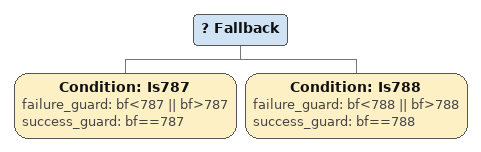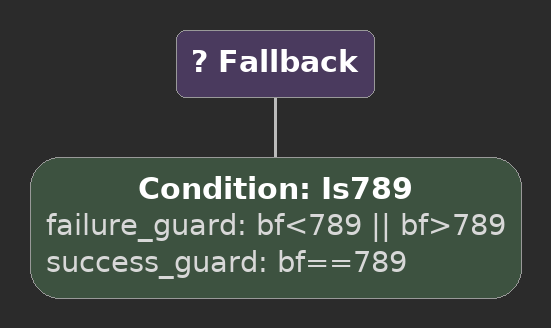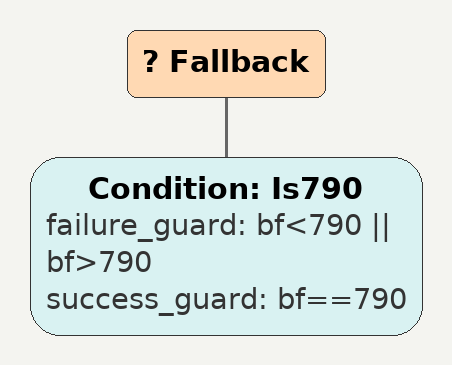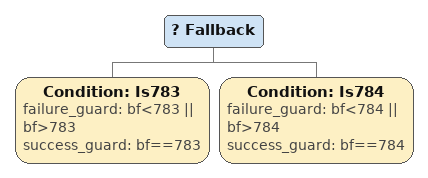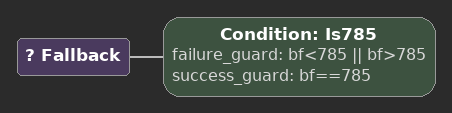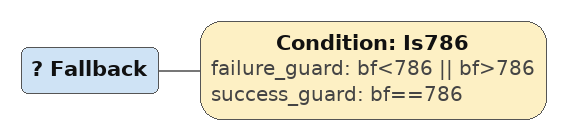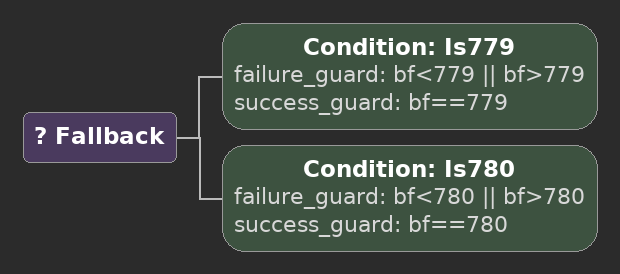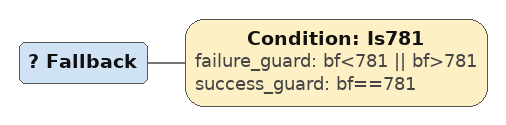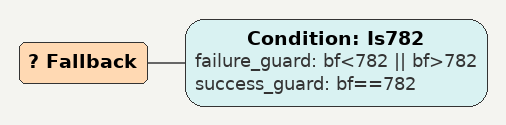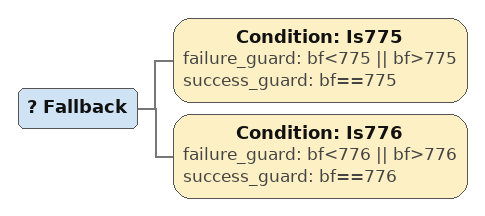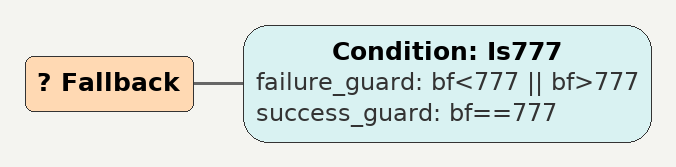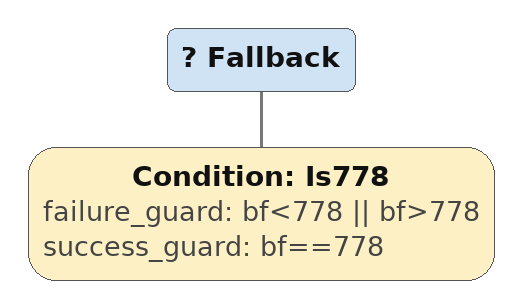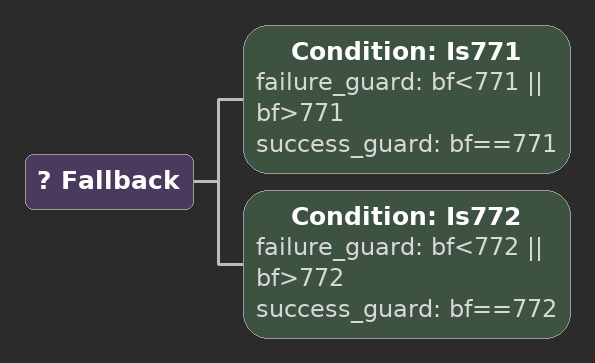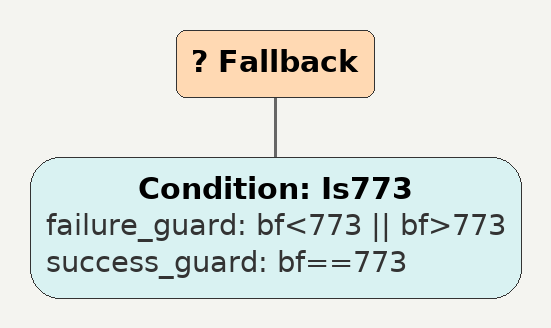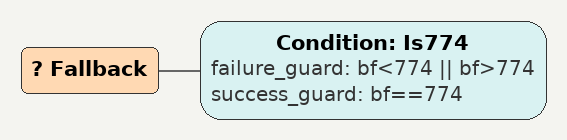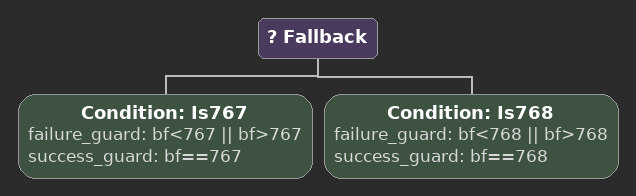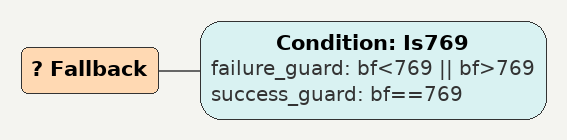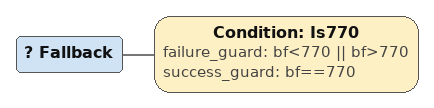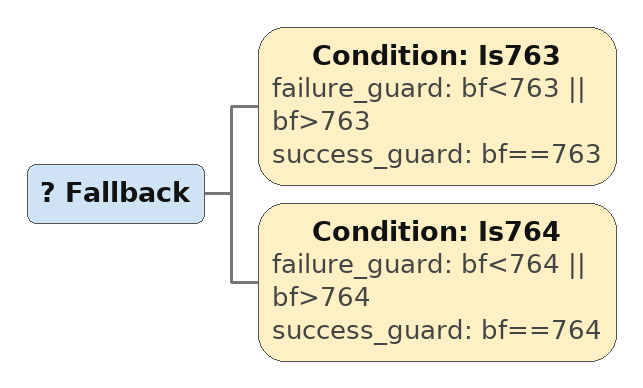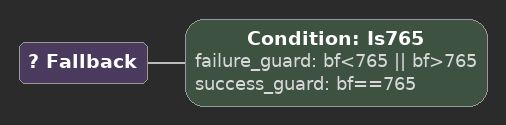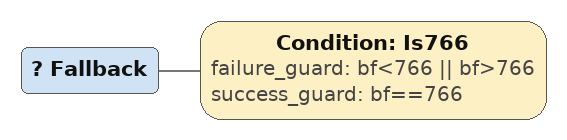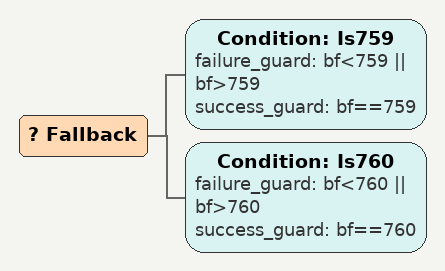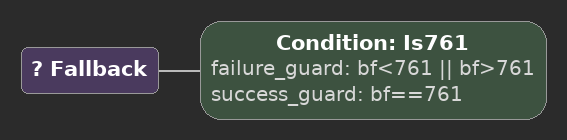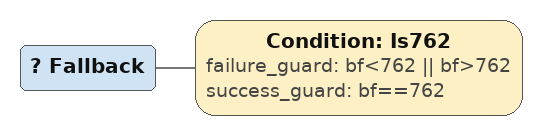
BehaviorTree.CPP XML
<Fallback>
    <Condition ID="Is787" failure_guard="bf&lt;787 || bf>787" success_guard="bf==787"/>
    <Condition ID="Is788" failure_guard="bf&lt;788 || bf>788" success_guard="bf==788"/>
        sequence786
        sequence
        children {
        } end_children
    } end_composite
</Fallback>

<Fallback>
    <Condition ID="Is789" failure_guard="bf&lt;789 || bf>789" success_guard="bf==789"/>
        sequence786
        sequence
        children {
        } end_children
    } end_composite
</Fallback>

<Fallback>
    <Condition ID="Is790" failure_guard="bf&lt;790 || bf>790" success_guard="bf==790"/>
        sequence786
        sequence
        children {
        } end_children
    } end_composite
</Fallback>

<Fallback>
    <Condition ID="Is783" failure_guard="bf&lt;783 || bf>783" success_guard="bf==783"/>
    <Condition ID="Is784" failure_guard="bf&lt;784 || bf>784" success_guard="bf==784"/>
        sequence782
        sequence
        children {
        } end_children
    } end_composite
</Fallback>

<Fallback>
    <Condition ID="Is785" failure_guard="bf&lt;785 || bf>785" success_guard="bf==785"/>
        sequence782
        sequence
        children {
        } end_children
    } end_composite
</Fallback>

<Fallback>
    <Condition ID="Is786" failure_guard="bf&lt;786 || bf>786" success_guard="bf==786"/>
        sequence782
        sequence
        children {
        } end_children
    } end_composite
</Fallback>

<Fallback>
    <Condition ID="Is779" failure_guard="bf&lt;779 || bf>779" success_guard="bf==779"/>
    <Condition ID="Is780" failure_guard="bf&lt;780 || bf>780" success_guard="bf==780"/>
        sequence778
        sequence
        children {
        } end_children
    } end_composite
</Fallback>

<Fallback>
    <Condition ID="Is781" failure_guard="bf&lt;781 || bf>781" success_guard="bf==781"/>
        sequence778
        sequence
        children {
        } end_children
    } end_composite
</Fallback>

<Fallback>
    <Condition ID="Is782" failure_guard="bf&lt;782 || bf>782" success_guard="bf==782"/>
        sequence778
        sequence
        children {
        } end_children
    } end_composite
</Fallback>

<Fallback>
    <Condition ID="Is775" failure_guard="bf&lt;775 || bf>775" success_guard="bf==775"/>
    <Condition ID="Is776" failure_guard="bf&lt;776 || bf>776" success_guard="bf==776"/>
        sequence774
        sequence
        children {
        } end_children
    } end_composite
</Fallback>

<Fallback>
    <Condition ID="Is777" failure_guard="bf&lt;777 || bf>777" success_guard="bf==777"/>
        sequence774
        sequence
        children {
        } end_children
    } end_composite
</Fallback>

<Fallback>
    <Condition ID="Is778" failure_guard="bf&lt;778 || bf>778" success_guard="bf==778"/>
        sequence774
        sequence
        children {
        } end_children
    } end_composite
</Fallback>

<Fallback>
    <Condition ID="Is771" failure_guard="bf&lt;771 || bf>771" success_guard="bf==771"/>
    <Condition ID="Is772" failure_guard="bf&lt;772 || bf>772" success_guard="bf==772"/>
        sequence770
        sequence
        children {
        } end_children
    } end_composite
</Fallback>

<Fallback>
    <Condition ID="Is773" failure_guard="bf&lt;773 || bf>773" success_guard="bf==773"/>
        sequence770
        sequence
        children {
        } end_children
    } end_composite
</Fallback>

<Fallback>
    <Condition ID="Is774" failure_guard="bf&lt;774 || bf>774" success_guard="bf==774"/>
        sequence770
        sequence
        children {
        } end_children
    } end_composite
</Fallback>

<Fallback>
    <Condition ID="Is767" failure_guard="bf&lt;767 || bf>767" success_guard="bf==767"/>
    <Condition ID="Is768" failure_guard="bf&lt;768 || bf>768" success_guard="bf==768"/>
        sequence766
        sequence
        children {
        } end_children
    } end_composite
</Fallback>

<Fallback>
    <Condition ID="Is769" failure_guard="bf&lt;769 || bf>769" success_guard="bf==769"/>
        sequence766
        sequence
        children {
        } end_children
    } end_composite
</Fallback>

<Fallback>
    <Condition ID="Is770" failure_guard="bf&lt;770 || bf>770" success_guard="bf==770"/>
        sequence766
        sequence
        children {
        } end_children
    } end_composite
</Fallback>

<Fallback>
    <Condition ID="Is763" failure_guard="bf&lt;763 || bf>763" success_guard="bf==763"/>
    <Condition ID="Is764" failure_guard="bf&lt;764 || bf>764" success_guard="bf==764"/>
        sequence762
        sequence
        children {
        } end_children
    } end_composite
</Fallback>

<Fallback>
    <Condition ID="Is765" failure_guard="bf&lt;765 || bf>765" success_guard="bf==765"/>
        sequence762
        sequence
        children {
        } end_children
    } end_composite
</Fallback>

<Fallback>
    <Condition ID="Is766" failure_guard="bf&lt;766 || bf>766" success_guard="bf==766"/>
        sequence762
        sequence
        children {
        } end_children
    } end_composite
</Fallback>

<Fallback>
    <Condition ID="Is759" failure_guard="bf&lt;759 || bf>759" success_guard="bf==759"/>
    <Condition ID="Is760" failure_guard="bf&lt;760 || bf>760" success_guard="bf==760"/>
        sequence758
        sequence
        children {
        } end_children
    } end_composite
</Fallback>

<Fallback>
    <Condition ID="Is761" failure_guard="bf&lt;761 || bf>761" success_guard="bf==761"/>
        sequence758
        sequence
        children {
        } end_children
    } end_composite
</Fallback>

<Fallback>
    <Condition ID="Is762" failure_guard="bf&lt;762 || bf>762" success_guard="bf==762"/>
        sequence758
        sequence
        children {
        } end_children
    } end_composite
</Fallback>
